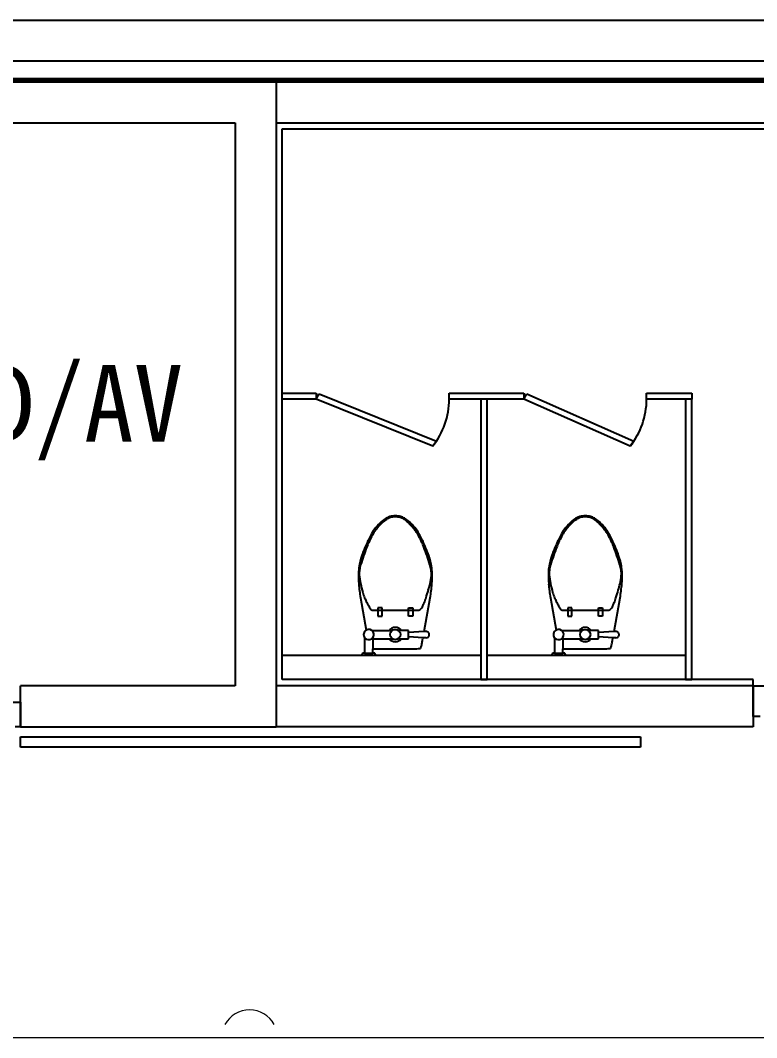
# Model space of a CAD drawing. Header units: millimetres. Extents: x 16332047 to 33387680, y -14835522 to -7015081.
# Drawn here: x 16621461 to 16624699, y -7661794 to -7657323 of the extents above; entities that cross this region are included whole.
import ezdxf
from ezdxf.enums import TextEntityAlignment as Align

# ---------------------------------------------------------------- set-up
doc = ezdxf.new("R2010")
doc.units = ezdxf.units.MM
doc.header["$LTSCALE"] = 300
doc.header["$MEASUREMENT"] = 0
doc.layers.add('건물', color=8, linetype='CONTINUOUS')
doc.layers.add('기존관', color=7, linetype='CONTINUOUS', lineweight=9)
doc.styles.add('돋움체', font='')
doc.styles.get('돋움체').set_extended_font_data('DotumChe')

msp = doc.modelspace()

# ---------------------------------------------------------------- linework, layer by layer
at = {"layer": '건물'}
for p, q in [((16630155.3, -7657322.8), (16615016.9, -7657322.8)), ((16630155.3, -7657502.8), (16615016.9, -7657502.8)), ((16630155.3, -7657579.3), (16615016.9, -7657579.3)), ((16630155.3, -7657586.1), (16615016.9, -7657586.1)), ((16615736.9, -7657592.8), (16622585.9, -7657592.8)), ((16622585.9, -7657592.8), (16622585.9, -7660427.8)), ((16622585.9, -7657592.8), (16628471.9, -7657592.8)), ((16620830.9, -7657772.8), (16622405.9, -7657772.8)), ((16622405.9, -7657772.8), (16622405.8, -7660248)), ((16622585.9, -7657772.8), (16628471.9, -7657772.8)), ((16622612.9, -7660220.8), (16622612.9, -7657799.8)), ((16622612.9, -7657799.8), (16626590.9, -7657799.8)), ((16622612.9, -7658987.8), (16622612.9, -7658960.8)), ((16622612.9, -7658960.8), (16622761.4, -7658960.8)), ((16622761.4, -7658987.8), (16622612.9, -7658987.8)), ((16622761.4, -7658960.8), (16622761.4, -7658987.8)), ((16622761.4, -7658987.8), (16622774.9, -7658964.4)), ((16623274, -7659194.8), (16622761.4, -7658987.8)), ((16622774.9, -7658964.4), (16623290.2, -7659172.5)), ((16623346.4, -7658987.8), (16623346.4, -7658960.8)), ((16623346.4, -7658960.8), (16623674.9, -7658960.8)), ((16623674.9, -7658987.8), (16623346.4, -7658987.8)), ((16623512.9, -7658987.8), (16623485.9, -7658987.8)), ((16623485.9, -7658987.8), (16623485.9, -7660220.8)), ((16623512.9, -7660220.8), (16623512.9, -7658987.8)), ((16623674.9, -7658960.8), (16623674.9, -7658987.8)), ((16623674.9, -7658987.8), (16623688.4, -7658964.4)), ((16624142.5, -7659194.8), (16623674.9, -7658987.8)), ((16623688.4, -7658964.4), (16624158.7, -7659172.5)), ((16624214.9, -7658987.8), (16624214.9, -7658960.8)), ((16624214.9, -7658960.8), (16624412.9, -7658960.8)), ((16624412.9, -7658987.8), (16624214.9, -7658987.8)), ((16624412.9, -7658987.8), (16624385.9, -7658987.8)), ((16624385.9, -7658987.8), (16624385.9, -7660220.8)), ((16624412.9, -7658960.8), (16624412.9, -7658987.8)), ((16624412.9, -7660220.8), (16624412.9, -7658987.8)), ((16623290.2, -7659172.5), (16623274, -7659194.8)), ((16624158.7, -7659172.5), (16624142.5, -7659194.8)), ((16622956.7, -7659860.8), (16622981.8, -7660003.1)), ((16622956.7, -7659860.8), (16622981.8, -7660003.1)), ((16623236.4, -7660009.8), (16623262.7, -7659860.8)), ((16623236.4, -7660009.8), (16623262.7, -7659860.8)), ((16623791.9, -7659860.8), (16623817, -7660003.1)), ((16623791.9, -7659860.8), (16623817, -7660003.1)), ((16624071.6, -7660009.8), (16624097.9, -7659860.8)), ((16624071.6, -7660009.8), (16624097.9, -7659860.8)), ((16623006.2, -7659914.8), (16623213.2, -7659914.8)), ((16623033.2, -7659905.8), (16623033.2, -7659941.8)), ((16623051.2, -7659905.8), (16623033.2, -7659905.8)), ((16623051.2, -7659941.8), (16623051.2, -7659905.8)), ((16623168.2, -7659905.8), (16623186.2, -7659905.8)), ((16623168.2, -7659941.8), (16623168.2, -7659905.8)), ((16623186.2, -7659905.8), (16623186.2, -7659941.8)), ((16623841.4, -7659914.8), (16624048.4, -7659914.8)), ((16623868.4, -7659905.8), (16623868.4, -7659941.8)), ((16623886.4, -7659905.8), (16623868.4, -7659905.8)), ((16623886.4, -7659941.8), (16623886.4, -7659905.8)), ((16624003.4, -7659905.8), (16624021.4, -7659905.8)), ((16624003.4, -7659941.8), (16624003.4, -7659905.8)), ((16624021.4, -7659905.8), (16624021.4, -7659941.8)), ((16623033.2, -7659941.8), (16623051.2, -7659941.8)), ((16623186.2, -7659941.8), (16623168.2, -7659941.8)), ((16623868.4, -7659941.8), (16623886.4, -7659941.8)), ((16624021.4, -7659941.8), (16624003.4, -7659941.8)), ((16623006.2, -7660004.8), (16623096.2, -7660004.8)), ((16623168.2, -7660004.8), (16623123.2, -7660004.8)), ((16623168.2, -7660040.8), (16623168.2, -7660004.8)), ((16623236.4, -7660009.8), (16623168.2, -7660013.8)), ((16623239.1, -7660009.7), (16623236.4, -7660009.8)), ((16623239.1, -7660009.7), (16623236.4, -7660009.8)), ((16623242.4, -7660009.5), (16623239.1, -7660009.7)), ((16623242.4, -7660009.5), (16623239.1, -7660009.7)), ((16623246.2, -7660009.3), (16623242.4, -7660009.5)), ((16623246.2, -7660009.3), (16623242.4, -7660009.5)), ((16623250.2, -7660010.1), (16623246.2, -7660009.3)), ((16623250.2, -7660010.1), (16623246.2, -7660009.3)), ((16623253.7, -7660012.1), (16623250.2, -7660010.1)), ((16623253.7, -7660012.1), (16623250.2, -7660010.1)), ((16623256.4, -7660014.8), (16623253.7, -7660012.1)), ((16623256.4, -7660014.8), (16623253.7, -7660012.1)), ((16623258, -7660017.6), (16623256.4, -7660014.8)), ((16623258, -7660017.6), (16623256.4, -7660014.8)), ((16623258.7, -7660019.9), (16623258, -7660017.6)), ((16623258.7, -7660019.9), (16623258, -7660017.6)), ((16623259, -7660021.9), (16623258.7, -7660019.9)), ((16623259, -7660021.9), (16623258.7, -7660019.9)), ((16623258.7, -7660025.7), (16623259, -7660023.8)), ((16623258.7, -7660025.7), (16623259, -7660023.8)), ((16623259, -7660022.8), (16623259, -7660021.9)), ((16623259, -7660022.8), (16623259, -7660021.9)), ((16623259, -7660023.8), (16623259, -7660022.8)), ((16623259, -7660023.8), (16623259, -7660022.8)), ((16623841.4, -7660004.8), (16623931.4, -7660004.8)), ((16624003.4, -7660004.8), (16623958.4, -7660004.8)), ((16624003.4, -7660040.8), (16624003.4, -7660004.8)), ((16624071.6, -7660009.8), (16624003.4, -7660013.8)), ((16624074.3, -7660009.7), (16624071.6, -7660009.8)), ((16624074.3, -7660009.7), (16624071.6, -7660009.8)), ((16624077.5, -7660009.5), (16624074.3, -7660009.7)), ((16624077.5, -7660009.5), (16624074.3, -7660009.7)), ((16624081.4, -7660009.3), (16624077.5, -7660009.5)), ((16624081.4, -7660009.3), (16624077.5, -7660009.5)), ((16624085.3, -7660010.1), (16624081.4, -7660009.3)), ((16624085.3, -7660010.1), (16624081.4, -7660009.3)), ((16624088.9, -7660012.1), (16624085.3, -7660010.1)), ((16624088.9, -7660012.1), (16624085.3, -7660010.1)), ((16624091.6, -7660014.8), (16624088.9, -7660012.1)), ((16624091.6, -7660014.8), (16624088.9, -7660012.1)), ((16624093.2, -7660017.6), (16624091.6, -7660014.8)), ((16624093.2, -7660017.6), (16624091.6, -7660014.8)), ((16624093.9, -7660019.9), (16624093.2, -7660017.6)), ((16624093.9, -7660019.9), (16624093.2, -7660017.6)), ((16624094.2, -7660021.9), (16624093.9, -7660019.9)), ((16624094.2, -7660021.9), (16624093.9, -7660019.9)), ((16624093.9, -7660025.7), (16624094.2, -7660023.8)), ((16624093.9, -7660025.7), (16624094.2, -7660023.8)), ((16624094.2, -7660022.8), (16624094.2, -7660021.9)), ((16624094.2, -7660022.8), (16624094.2, -7660021.9)), ((16624094.2, -7660023.8), (16624094.2, -7660022.8)), ((16624094.2, -7660023.8), (16624094.2, -7660022.8)), ((16622974.7, -7660036.3), (16622974.7, -7660103.8)), ((16622974.7, -7660036.3), (16622974.7, -7660103.8)), ((16623006.2, -7660040.8), (16623096.2, -7660040.8)), ((16623010.7, -7660036.3), (16623010.7, -7660084.6)), ((16623123.2, -7660040.8), (16623168.2, -7660040.8)), ((16623168.2, -7660031.8), (16623231.8, -7660035.6)), ((16623224.8, -7660072.6), (16623225.7, -7660068.7)), ((16623224.8, -7660072.6), (16623225.7, -7660068.7)), ((16623225.7, -7660068.7), (16623226.8, -7660062.8)), ((16623225.7, -7660068.7), (16623226.8, -7660062.8)), ((16623226.8, -7660062.8), (16623227.5, -7660059.1)), ((16623226.8, -7660062.8), (16623227.5, -7660059.1)), ((16623227.5, -7660059.1), (16623228.2, -7660055.1)), ((16623227.5, -7660059.1), (16623228.2, -7660055.1)), ((16623228.2, -7660055.1), (16623229, -7660050.6)), ((16623228.2, -7660055.1), (16623229, -7660050.6)), ((16623229, -7660050.6), (16623230, -7660045.3)), ((16623229, -7660050.6), (16623230, -7660045.3)), ((16623230, -7660045.3), (16623230.9, -7660040)), ((16623230, -7660045.3), (16623230.9, -7660040)), ((16623230.9, -7660040), (16623231.8, -7660035.6)), ((16623230.9, -7660040), (16623231.8, -7660035.6)), ((16623231.8, -7660035.6), (16623236.4, -7660035.8)), ((16623231.8, -7660035.6), (16623236.4, -7660035.8)), ((16623236.4, -7660035.8), (16623239.1, -7660036)), ((16623236.4, -7660035.8), (16623239.1, -7660036)), ((16623239.1, -7660036), (16623242.4, -7660036.2)), ((16623239.1, -7660036), (16623242.4, -7660036.2)), ((16623242.4, -7660036.2), (16623246.2, -7660036.3)), ((16623242.4, -7660036.2), (16623246.2, -7660036.3)), ((16623246.2, -7660036.3), (16623250.2, -7660035.5)), ((16623246.2, -7660036.3), (16623250.2, -7660035.5)), ((16623250.2, -7660035.5), (16623253.7, -7660033.6)), ((16623250.2, -7660035.5), (16623253.7, -7660033.6)), ((16623253.7, -7660033.6), (16623256.4, -7660030.9)), ((16623253.7, -7660033.6), (16623256.4, -7660030.9)), ((16623256.4, -7660030.9), (16623258, -7660028)), ((16623256.4, -7660030.9), (16623258, -7660028)), ((16623258, -7660028), (16623258.7, -7660025.7)), ((16623258, -7660028), (16623258.7, -7660025.7)), ((16623809.9, -7660036.3), (16623809.9, -7660103.8)), ((16623809.9, -7660036.3), (16623809.9, -7660103.8)), ((16623841.4, -7660040.8), (16623931.4, -7660040.8)), ((16623845.9, -7660036.3), (16623845.9, -7660084.6)), ((16623958.4, -7660040.8), (16624003.4, -7660040.8)), ((16624003.4, -7660031.8), (16624066.9, -7660035.6)), ((16624060, -7660072.6), (16624060.8, -7660068.7)), ((16624060, -7660072.6), (16624060.8, -7660068.7)), ((16624060.8, -7660068.7), (16624062, -7660062.8)), ((16624060.8, -7660068.7), (16624062, -7660062.8)), ((16624062, -7660062.8), (16624062.7, -7660059.1)), ((16624062, -7660062.8), (16624062.7, -7660059.1)), ((16624062.7, -7660059.1), (16624063.4, -7660055.1)), ((16624062.7, -7660059.1), (16624063.4, -7660055.1)), ((16624063.4, -7660055.1), (16624064.2, -7660050.6)), ((16624063.4, -7660055.1), (16624064.2, -7660050.6)), ((16624064.2, -7660050.6), (16624065.2, -7660045.3)), ((16624064.2, -7660050.6), (16624065.2, -7660045.3)), ((16624065.2, -7660045.3), (16624066.1, -7660040)), ((16624065.2, -7660045.3), (16624066.1, -7660040)), ((16624066.1, -7660040), (16624066.9, -7660035.6)), ((16624066.1, -7660040), (16624066.9, -7660035.6)), ((16624066.9, -7660035.6), (16624071.6, -7660035.8)), ((16624066.9, -7660035.6), (16624071.6, -7660035.8)), ((16624071.6, -7660035.8), (16624074.3, -7660036)), ((16624071.6, -7660035.8), (16624074.3, -7660036)), ((16624074.3, -7660036), (16624077.5, -7660036.2)), ((16624074.3, -7660036), (16624077.5, -7660036.2)), ((16624077.5, -7660036.2), (16624081.4, -7660036.3)), ((16624077.5, -7660036.2), (16624081.4, -7660036.3)), ((16624081.4, -7660036.3), (16624085.3, -7660035.5)), ((16624081.4, -7660036.3), (16624085.3, -7660035.5)), ((16624085.3, -7660035.5), (16624088.9, -7660033.6)), ((16624085.3, -7660035.5), (16624088.9, -7660033.6)), ((16624088.9, -7660033.6), (16624091.6, -7660030.9)), ((16624088.9, -7660033.6), (16624091.6, -7660030.9)), ((16624091.6, -7660030.9), (16624093.2, -7660028)), ((16624091.6, -7660030.9), (16624093.2, -7660028)), ((16624093.2, -7660028), (16624093.9, -7660025.7)), ((16624093.2, -7660028), (16624093.9, -7660025.7)), ((16622612.9, -7660112.8), (16623485.9, -7660112.8)), ((16622612.9, -7660220.8), (16622612.9, -7660112.8)), ((16622965.7, -7660103.8), (16622961.2, -7660112.8)), ((16622965.7, -7660103.8), (16622961.2, -7660112.8)), ((16622961.2, -7660112.8), (16623024.2, -7660112.8)), ((16622961.2, -7660112.8), (16623024.2, -7660112.8)), ((16622974.7, -7660103.8), (16622965.7, -7660103.8)), ((16622974.7, -7660103.8), (16622965.7, -7660103.8)), ((16622974.7, -7660103.8), (16623010.7, -7660103.8)), ((16623010.7, -7660103.8), (16623010.7, -7660084.6)), ((16623010.7, -7660084.6), (16623014.7, -7660084.9)), ((16623010.7, -7660103.8), (16623010.7, -7660084.6)), ((16623010.7, -7660084.6), (16623014.7, -7660084.9)), ((16623019.7, -7660103.8), (16623010.7, -7660103.8)), ((16623019.7, -7660103.8), (16623010.7, -7660103.8)), ((16623014.7, -7660084.9), (16623021.2, -7660085.3)), ((16623014.7, -7660084.9), (16623021.2, -7660085.3)), ((16623024.2, -7660112.8), (16623019.7, -7660103.8)), ((16623024.2, -7660112.8), (16623019.7, -7660103.8)), ((16623021.2, -7660085.3), (16623031.6, -7660085.7)), ((16623021.2, -7660085.3), (16623031.6, -7660085.7)), ((16623031.6, -7660085.7), (16623109.7, -7660085.7)), ((16623031.6, -7660085.7), (16623109.7, -7660085.7)), ((16623109.7, -7660085.7), (16623187.8, -7660085.7)), ((16623109.7, -7660085.7), (16623187.8, -7660085.7)), ((16623187.8, -7660085.7), (16623198.2, -7660085.3)), ((16623187.8, -7660085.7), (16623198.2, -7660085.3)), ((16623198.2, -7660085.3), (16623204.7, -7660084.9)), ((16623198.2, -7660085.3), (16623204.7, -7660084.9)), ((16623204.7, -7660084.9), (16623211.1, -7660084.4)), ((16623204.7, -7660084.9), (16623211.1, -7660084.4)), ((16623211.1, -7660084.4), (16623216.9, -7660083.9)), ((16623211.1, -7660084.4), (16623216.9, -7660083.9)), ((16623216.9, -7660083.9), (16623220.6, -7660083.1)), ((16623216.9, -7660083.9), (16623220.6, -7660083.1)), ((16623220.6, -7660083.1), (16623222.1, -7660081.6)), ((16623220.6, -7660083.1), (16623222.1, -7660081.6)), ((16623222.1, -7660081.6), (16623223.2, -7660079)), ((16623222.1, -7660081.6), (16623223.2, -7660079)), ((16623223.2, -7660079), (16623224.1, -7660075.8)), ((16623223.2, -7660079), (16623224.1, -7660075.8)), ((16623224.1, -7660075.8), (16623224.8, -7660072.6)), ((16623224.1, -7660075.8), (16623224.8, -7660072.6)), ((16623485.9, -7660112.8), (16623485.9, -7660220.8)), ((16623512.9, -7660220.8), (16623512.9, -7660112.8)), ((16623512.9, -7660112.8), (16624385.9, -7660112.8)), ((16623800.9, -7660103.8), (16623796.4, -7660112.8)), ((16623800.9, -7660103.8), (16623796.4, -7660112.8)), ((16623796.4, -7660112.8), (16623859.4, -7660112.8)), ((16623796.4, -7660112.8), (16623859.4, -7660112.8)), ((16623809.9, -7660103.8), (16623800.9, -7660103.8)), ((16623809.9, -7660103.8), (16623800.9, -7660103.8)), ((16623809.9, -7660103.8), (16623845.9, -7660103.8)), ((16623845.9, -7660103.8), (16623845.9, -7660084.6)), ((16623845.9, -7660084.6), (16623849.9, -7660084.9)), ((16623845.9, -7660103.8), (16623845.9, -7660084.6)), ((16623845.9, -7660084.6), (16623849.9, -7660084.9)), ((16623854.9, -7660103.8), (16623845.9, -7660103.8)), ((16623854.9, -7660103.8), (16623845.9, -7660103.8)), ((16623849.9, -7660084.9), (16623856.4, -7660085.3)), ((16623849.9, -7660084.9), (16623856.4, -7660085.3)), ((16623859.4, -7660112.8), (16623854.9, -7660103.8)), ((16623859.4, -7660112.8), (16623854.9, -7660103.8)), ((16623856.4, -7660085.3), (16623866.8, -7660085.7)), ((16623856.4, -7660085.3), (16623866.8, -7660085.7)), ((16623866.8, -7660085.7), (16623944.9, -7660085.7)), ((16623866.8, -7660085.7), (16623944.9, -7660085.7)), ((16623944.9, -7660085.7), (16624023, -7660085.7)), ((16623944.9, -7660085.7), (16624023, -7660085.7)), ((16624023, -7660085.7), (16624033.4, -7660085.3)), ((16624023, -7660085.7), (16624033.4, -7660085.3)), ((16624033.4, -7660085.3), (16624039.9, -7660084.9)), ((16624033.4, -7660085.3), (16624039.9, -7660084.9)), ((16624039.9, -7660084.9), (16624046.3, -7660084.4)), ((16624039.9, -7660084.9), (16624046.3, -7660084.4)), ((16624046.3, -7660084.4), (16624052.1, -7660083.9)), ((16624046.3, -7660084.4), (16624052.1, -7660083.9)), ((16624052.1, -7660083.9), (16624055.8, -7660083.1)), ((16624052.1, -7660083.9), (16624055.8, -7660083.1)), ((16624055.8, -7660083.1), (16624057.3, -7660081.6)), ((16624055.8, -7660083.1), (16624057.3, -7660081.6)), ((16624057.3, -7660081.6), (16624058.4, -7660079)), ((16624057.3, -7660081.6), (16624058.4, -7660079)), ((16624058.4, -7660079), (16624059.2, -7660075.8)), ((16624058.4, -7660079), (16624059.2, -7660075.8)), ((16624059.2, -7660075.8), (16624060, -7660072.6)), ((16624059.2, -7660075.8), (16624060, -7660072.6)), ((16624385.9, -7660112.8), (16624385.9, -7660220.8)), ((16622405.8, -7660248), (16621460.9, -7660247.9)), ((16621460.9, -7660427.9), (16621460.9, -7660247.9)), ((16624682.9, -7660247.8), (16622585.9, -7660247.8)), ((16624682.9, -7660220.8), (16622612.9, -7660220.8)), ((16623485.9, -7660220.8), (16622612.9, -7660220.8)), ((16623485.9, -7660220.8), (16623512.9, -7660220.8)), ((16624385.9, -7660220.8), (16623512.9, -7660220.8)), ((16624385.9, -7660220.8), (16624412.9, -7660220.8)), ((16624682.9, -7660247.8), (16624682.9, -7660220.8)), ((16624682.9, -7660247.8), (16624682.9, -7660427.8)), ((16624682.9, -7660247.8), (16625582.9, -7660247.8)), ((16624682.9, -7660382.8), (16624682.9, -7660247.8)), ((16624682.9, -7660247.8), (16624714.4, -7660247.8)), ((16621420.4, -7660319.9), (16621460.9, -7660319.9)), ((16621460.9, -7660319.9), (16621460.9, -7660319.9)), ((16621460.9, -7660319.9), (16621460.9, -7660319.9)), ((16621460.9, -7660319.9), (16621460.9, -7660427.9)), ((16624714.4, -7660382.8), (16624682.9, -7660382.8)), ((16621460.9, -7660427.9), (16621438.4, -7660427.9)), ((16621460.9, -7660427.8), (16622585.9, -7660427.8)), ((16624682.9, -7660427.8), (16622585.9, -7660427.8)), ((16621460.9, -7660472.8), (16624187.9, -7660472.8)), ((16621460.9, -7660517.8), (16621460.9, -7660472.8)), ((16624187.9, -7660472.8), (16624187.9, -7660517.8)), ((16624187.9, -7660517.8), (16621460.9, -7660517.8))]:
    msp.add_line(p, q, dxfattribs=at)
for centre in [(16623109.7, -7660022.8), (16623944.9, -7660022.8)]:
    msp.add_circle(centre, 22.5, dxfattribs=at)
for centre, radius, start, end in [((16623010.5, -7658986.6), 335.8, 321.6819, 359.7892), ((16623879, -7658986.6), 335.8, 321.6819, 359.7892), ((16623215.3, -7659706.8), 245.8, 134.7809, 143.1301), ((16623215.3, -7659706.8), 245.8, 134.7809, 143.1301), ((16623146.8, -7659637.7), 148.5, 123.6901, 134.7809), ((16623146.8, -7659637.7), 148.5, 123.6901, 134.7809), ((16623171, -7659658), 173.6, 126.8699, 135.7259), ((16623105.7, -7659576), 74.3, 107.9901, 123.6901), ((16623105.7, -7659576), 74.3, 107.9901, 123.6901), ((16623115.9, -7659584.5), 81.7, 113.9447, 126.8699), ((16623112.7, -7659597.7), 97.1, 99.4624, 107.9901), ((16623112.7, -7659597.7), 97.1, 99.4624, 107.9901), ((16623101.1, -7659551.3), 45.4, 99.4624, 113.9447), ((16623108.4, -7659595.1), 89.8, 89.1779, 99.4624), ((16623109.7, -7659579.7), 78.9, 90, 99.4624), ((16623109.7, -7659579.7), 78.9, 90, 99.4624), ((16623109.7, -7659579.7), 78.9, 80.5377, 90), ((16623109.7, -7659579.7), 78.9, 80.5377, 90), ((16623108.4, -7659600.3), 94.9, 75.9638, 89.1779), ((16623106.7, -7659597.7), 97.1, 72.01, 80.5377), ((16623106.7, -7659597.7), 97.1, 72.01, 80.5377), ((16623119.6, -7659555.2), 48.4, 57.425, 75.9638), ((16623113.8, -7659576), 74.3, 56.31, 72.01), ((16623113.8, -7659576), 74.3, 56.31, 72.01), ((16623076.7, -7659622.3), 128.2, 50.1945, 57.425), ((16623072.6, -7659637.7), 148.5, 45.2192, 56.31), ((16623072.6, -7659637.7), 148.5, 45.2192, 56.31), ((16623044.9, -7659660.5), 177.9, 44.0583, 50.1945), ((16623004.1, -7659706.8), 245.8, 36.8699, 45.2192), ((16623004.1, -7659706.8), 245.8, 36.8699, 45.2192), ((16624050.5, -7659706.8), 245.8, 134.7809, 143.1301), ((16624050.5, -7659706.8), 245.8, 134.7809, 143.1301), ((16623982, -7659637.7), 148.5, 123.6901, 134.7809), ((16623982, -7659637.7), 148.5, 123.6901, 134.7809), ((16624006.2, -7659658), 173.6, 126.8699, 135.7259), ((16623940.8, -7659576), 74.3, 107.9901, 123.6901), ((16623940.8, -7659576), 74.3, 107.9901, 123.6901), ((16623951, -7659584.5), 81.7, 113.9447, 126.8699), ((16623947.9, -7659597.7), 97.1, 99.4624, 107.9901), ((16623947.9, -7659597.7), 97.1, 99.4624, 107.9901), ((16623936.3, -7659551.3), 45.4, 99.4624, 113.9447), ((16623943.6, -7659595.1), 89.8, 89.1779, 99.4624), ((16623944.9, -7659579.7), 78.9, 90, 99.4624), ((16623944.9, -7659579.7), 78.9, 90, 99.4624), ((16623944.9, -7659579.7), 78.9, 80.5377, 90), ((16623944.9, -7659579.7), 78.9, 80.5377, 90), ((16623943.5, -7659600.3), 94.9, 75.9638, 89.1779), ((16623941.9, -7659597.7), 97.1, 72.01, 80.5377), ((16623941.9, -7659597.7), 97.1, 72.01, 80.5377), ((16623954.8, -7659555.2), 48.4, 57.425, 75.9638), ((16623948.9, -7659576), 74.3, 56.31, 72.01), ((16623948.9, -7659576), 74.3, 56.31, 72.01), ((16623911.9, -7659622.3), 128.2, 50.1945, 57.425), ((16623907.8, -7659637.7), 148.5, 45.2192, 56.31), ((16623907.8, -7659637.7), 148.5, 45.2192, 56.31), ((16623880.1, -7659660.5), 177.9, 44.0583, 50.1945), ((16623839.3, -7659706.8), 245.8, 36.8699, 45.2192), ((16623839.3, -7659706.8), 245.8, 36.8699, 45.2192), ((16623175.2, -7659676.6), 195.5, 143.1301, 152.4928), ((16623175.2, -7659676.6), 195.5, 143.1301, 152.4928), ((16623260.4, -7659730.8), 290.4, 145.9688, 151.3896), ((16623127.4, -7659641.1), 130, 139.3987, 145.9688), ((16623344.2, -7659826.9), 415.5, 135.7259, 139.3987), ((16622863.3, -7659836.3), 430.6, 40.6013, 44.0583), ((16623073.1, -7659656.4), 154.2, 34.8227, 40.6013), ((16623006.1, -7659703), 235.8, 28.6105, 34.8227), ((16623044.3, -7659676.6), 195.5, 27.5073, 36.8699), ((16623044.3, -7659676.6), 195.5, 27.5073, 36.8699), ((16624010.3, -7659676.6), 195.5, 143.1301, 152.4928), ((16624010.3, -7659676.6), 195.5, 143.1301, 152.4928), ((16624095.5, -7659730.8), 290.4, 145.9688, 151.3896), ((16623962.6, -7659641.1), 130, 139.3987, 145.9688), ((16624179.4, -7659826.9), 415.5, 135.7259, 139.3987), ((16623698.5, -7659836.3), 430.6, 40.6013, 44.0583), ((16623908.3, -7659656.4), 154.2, 34.8227, 40.6013), ((16623841.3, -7659703), 235.8, 28.6105, 34.8227), ((16623879.5, -7659676.6), 195.5, 27.5073, 36.8699), ((16623879.5, -7659676.6), 195.5, 27.5073, 36.8699), ((16623709.7, -7659955), 798.2, 152.4928, 156.0375), ((16623709.7, -7659955), 798.2, 152.4928, 156.0375), ((16623475.8, -7659827.6), 526.7, 156.5258, 158.9625), ((16623289.4, -7659746.7), 323.4, 151.3896, 156.5258), ((16622910.4, -7659755.2), 344.8, 23.4742, 28.6105), ((16622509.8, -7659955), 798.2, 23.9625, 27.5073), ((16622509.8, -7659955), 798.2, 23.9625, 27.5073), ((16622743.6, -7659827.6), 526.7, 21.0375, 23.4742), ((16624544.8, -7659955), 798.2, 152.4928, 156.0375), ((16624544.8, -7659955), 798.2, 152.4928, 156.0375), ((16624311, -7659827.6), 526.7, 156.5258, 158.9625), ((16624124.5, -7659746.7), 323.4, 151.3896, 156.5258), ((16623745.6, -7659755.2), 344.8, 23.4742, 28.6105), ((16623345, -7659955), 798.2, 23.9625, 27.5073), ((16623345, -7659955), 798.2, 23.9625, 27.5073), ((16623578.8, -7659827.6), 526.7, 21.0375, 23.4742), ((16623442.8, -7659836.4), 506.2, 156.0375, 160.4892), ((16623442.8, -7659836.4), 506.2, 156.0375, 160.4892), ((16624574.9, -7660250.3), 1704.2, 158.9625, 160.317), ((16621644.5, -7660250.3), 1704.2, 19.683, 21.0375), ((16622776.6, -7659836.4), 506.2, 19.5109, 23.9625), ((16622776.6, -7659836.4), 506.2, 19.5109, 23.9625), ((16624278, -7659836.4), 506.2, 156.0375, 160.4892), ((16624278, -7659836.4), 506.2, 156.0375, 160.4892), ((16625410.1, -7660250.3), 1704.2, 158.9625, 160.317), ((16622479.7, -7660250.3), 1704.2, 19.683, 21.0375), ((16623611.8, -7659836.4), 506.2, 19.5109, 23.9625), ((16623611.8, -7659836.4), 506.2, 19.5109, 23.9625), ((16623140.1, -7659749.8), 191.6, 163.1639, 171.2539), ((16623140.1, -7659749.8), 191.6, 163.1639, 171.2539), ((16623349.4, -7659813.2), 410.3, 161.5651, 163.1639), ((16623349.4, -7659813.2), 410.3, 161.5651, 163.1639), ((16623578.1, -7659893.8), 645.6, 160.317, 164.0546), ((16623819.8, -7659969.9), 906.1, 160.4892, 161.5651), ((16623819.8, -7659969.9), 906.1, 160.4892, 161.5651), ((16622641.4, -7659893.8), 645.6, 15.9454, 19.683), ((16622399.7, -7659969.9), 906.1, 18.435, 19.5109), ((16622399.7, -7659969.9), 906.1, 18.435, 19.5109), ((16622870, -7659813.2), 410.3, 16.8361, 18.435), ((16622870, -7659813.2), 410.3, 16.8361, 18.435), ((16623079.3, -7659749.8), 191.6, 8.7462, 16.8361), ((16623079.3, -7659749.8), 191.6, 8.7462, 16.8361), ((16623975.3, -7659749.8), 191.6, 163.1639, 171.2539), ((16623975.3, -7659749.8), 191.6, 163.1639, 171.2539), ((16624184.6, -7659813.2), 410.3, 161.5651, 163.1639), ((16624184.6, -7659813.2), 410.3, 161.5651, 163.1639), ((16624413.2, -7659893.8), 645.6, 160.317, 164.0546), ((16624654.9, -7659969.9), 906.1, 160.4892, 161.5651), ((16624654.9, -7659969.9), 906.1, 160.4892, 161.5651), ((16623476.6, -7659893.8), 645.6, 15.9454, 19.683), ((16623234.9, -7659969.9), 906.1, 18.435, 19.5109), ((16623234.9, -7659969.9), 906.1, 18.435, 19.5109), ((16623705.2, -7659813.2), 410.3, 16.8361, 18.435), ((16623705.2, -7659813.2), 410.3, 16.8361, 18.435), ((16623914.5, -7659749.8), 191.6, 8.7462, 16.8361), ((16623914.5, -7659749.8), 191.6, 8.7462, 16.8361), ((16623344.7, -7659766.5), 397.2, 178.0277, 184.7637), ((16623344.7, -7659766.5), 397.2, 178.0277, 184.7637), ((16623220.7, -7659762.2), 273.2, 171.2539, 178.0277), ((16623220.7, -7659762.2), 273.2, 171.2539, 178.0277), ((16623037.3, -7659753.2), 86.2, 170.7599, 184.3987), ((16623150.3, -7659771.6), 200.7, 164.0546, 170.7599), ((16623069.1, -7659771.6), 200.7, 9.2402, 15.9454), ((16623168.5, -7659755.4), 100, 355.6013, 9.2402), ((16622998.7, -7659762.2), 273.2, 1.9724, 8.7462), ((16622998.7, -7659762.2), 273.2, 1.9724, 8.7462), ((16622874.7, -7659766.5), 397.2, 355.2364, 1.9724), ((16622874.7, -7659766.5), 397.2, 355.2364, 1.9724), ((16624179.9, -7659766.5), 397.2, 178.0277, 184.7637), ((16624179.9, -7659766.5), 397.2, 178.0277, 184.7637), ((16624055.9, -7659762.2), 273.2, 171.2539, 178.0277), ((16624055.9, -7659762.2), 273.2, 171.2539, 178.0277), ((16623872.5, -7659753.2), 86.2, 170.7599, 184.3987), ((16623985.5, -7659771.6), 200.7, 164.0546, 170.7599), ((16623904.3, -7659771.6), 200.7, 9.2402, 15.9454), ((16624003.7, -7659755.4), 100, 355.6013, 9.2402), ((16623833.9, -7659762.2), 273.2, 1.9724, 8.7462), ((16623833.9, -7659762.2), 273.2, 1.9724, 8.7462), ((16623709.9, -7659766.5), 397.2, 355.2364, 1.9724), ((16623709.9, -7659766.5), 397.2, 355.2364, 1.9724), ((16623643.7, -7659741.6), 697.3, 184.7637, 189.8466), ((16623643.7, -7659741.6), 697.3, 184.7637, 189.8466), ((16623253.9, -7659736.5), 303.5, 184.3987, 191.6566), ((16623484.8, -7659688.9), 539.2, 191.6566, 195.9454), ((16622538.5, -7659622.9), 745, 344.0546, 346.4167), ((16623049, -7659746.2), 219.9, 346.4167, 355.6013), ((16622575.7, -7659741.6), 697.3, 350.1535, 355.2364), ((16622575.7, -7659741.6), 697.3, 350.1535, 355.2364), ((16624478.9, -7659741.6), 697.3, 184.7637, 189.8466), ((16624478.9, -7659741.6), 697.3, 184.7637, 189.8466), ((16624089.1, -7659736.5), 303.5, 184.3987, 191.6566), ((16624320, -7659688.9), 539.2, 191.6566, 195.9454), ((16623373.7, -7659622.9), 745, 344.0546, 346.4167), ((16623884.2, -7659746.2), 219.9, 346.4167, 355.6013), ((16623410.9, -7659741.6), 697.3, 350.1535, 355.2364), ((16623410.9, -7659741.6), 697.3, 350.1535, 355.2364), ((16623169.2, -7659779.1), 210.9, 195.9454, 202.8054), ((16622334, -7659564.4), 957.8, 341.9714, 344.0546), ((16624004.3, -7659779.1), 210.9, 195.9454, 202.8054), ((16623169.2, -7659564.4), 957.8, 341.9714, 344.0546), ((16623225.9, -7659755.2), 272.5, 202.8054, 206.5651), ((16623364.3, -7659686), 427.3, 206.5651, 209.5675), ((16622991.9, -7659789.9), 262.1, 335.9278, 339.444), ((16622762.3, -7659703.8), 507.3, 339.444, 341.9714), ((16624061.1, -7659755.2), 272.5, 202.8054, 206.5651), ((16624199.5, -7659686), 427.3, 206.5651, 209.5675), ((16623827, -7659789.9), 262.1, 335.9278, 339.444), ((16623597.5, -7659703.8), 507.3, 339.444, 341.9714), ((16623129.3, -7659819.4), 157, 209.5675, 216.8699), ((16623006.2, -7659911.6), 3.18, 216.8699, 270), ((16623213.2, -7659903.7), 11.1, 270, 315), ((16623186.2, -7659876.7), 49.3, 315, 335.9278), ((16623964.4, -7659819.4), 157, 209.5675, 216.8699), ((16623841.4, -7659911.6), 3.18, 216.8699, 270), ((16624048.4, -7659903.7), 11.1, 270, 315), ((16624021.4, -7659876.7), 49.3, 315, 335.9278), ((16622992.7, -7660022.8), 22.5, 118.9372, 216.8699), ((16622992.7, -7660022.8), 22.5, 118.9372, 216.8699), ((16622992.7, -7660022.8), 22.5, 216.8699, 118.9372), ((16623109.7, -7660022.8), 31.5, 34.8499, 145.1501), ((16623827.9, -7660022.8), 22.5, 118.9372, 216.8699), ((16623827.9, -7660022.8), 22.5, 118.9372, 216.8699), ((16623827.9, -7660022.8), 22.5, 216.8699, 118.9372), ((16623944.9, -7660022.8), 31.5, 34.8499, 145.1501), ((16623109.7, -7660022.8), 31.5, 214.8499, 325.1501), ((16623944.9, -7660022.8), 31.5, 214.8499, 325.1501)]:
    msp.add_arc(centre, radius, start, end, dxfattribs=at)
at = {"layer": '기존관'}
for p, q in [((16621033.7, -7661794.2), (16621901.9, -7661794.3)), ((16621901.9, -7661794.3), (16628691.3, -7661794.3))]:
    msp.add_line(p, q, dxfattribs=at)
msp.add_arc((16622468.9, -7661794.8), 122.8, 28.3041, 151.6959, dxfattribs=at)

# ---------------------------------------------------------------- texts
at = {"layer": '건물', "style": '돋움체'}
msp.add_text('PD/AV', height=337.5, dxfattribs=at).set_placement((16621631.9, -7659174.8), align=Align.CENTER)

doc.saveas('drawing.dxf')
